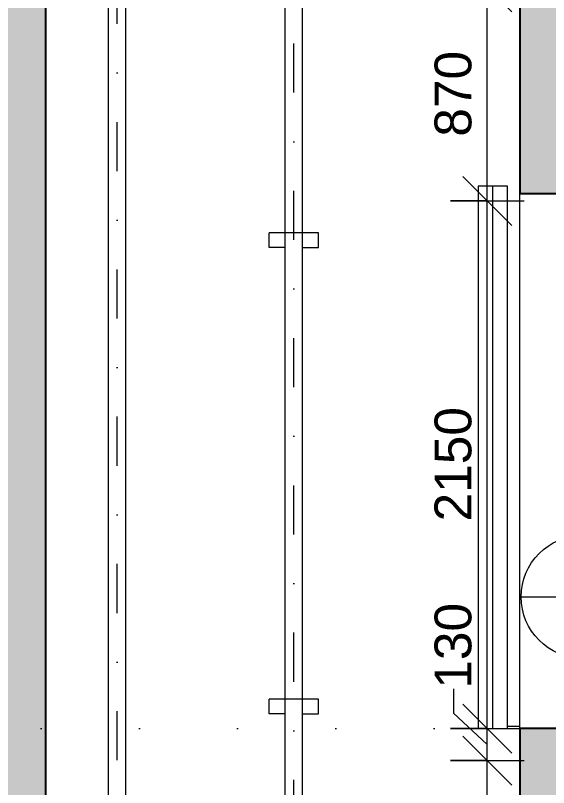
# Model space of a CAD drawing. Header units: millimetres. Extents: x 51291 to 245431, y -8645 to 72638.
# Drawn here: x 235307 to 237477, y 4410 to 7556 of the extents above; entities that cross this region are included whole.
import ezdxf

# ---------------------------------------------------------------- set-up
doc = ezdxf.new("R2010")
doc.units = ezdxf.units.MM
doc.linetypes.add('HA_DashDot_6mm-S2mm', pattern=[600, 200, -200, 0, -200])
doc.linetypes.add('HA_Dot-S4mm', pattern=[400, 0, -400])
for name, color, linetype, lineweight in [('A-____-____-DIMS', 9, 'Continuous', 5), ('A-____-____-DIMS-100', 9, 'Continuous', 5), ('A-DETL-____-CNTR', 9, 'HA_DashDot_6mm-S2mm', 9), ('A-DETL-____-THIN', 9, 'Continuous', 9), ('A-FLOR-LEVL-OTLN', 9, 'Continuous', 9), ('A-GENM-____-IDEN', 9, 'Continuous', 9), ('A-WALL-____-PATT', 9, 'Continuous', 25), ('I-WALL-____-MCUT', 9, 'Continuous', 25), ('I-WALL-____-OTLN', 9, 'Continuous', 9)]:
    doc.layers.add(name, color=color, linetype=linetype, lineweight=lineweight)
doc.styles.add('Arial_1', font='arial.ttf', dxfattribs={"height": 150})
doc.dimstyles.new('Inner_Dimensions', dxfattribs={"dimscale": 304.8, "dimtxt": 153.03891, "dimasz": 0.656168, "dimexe": 0.492126, "dimexo": 0.0625, "dimgap": 0.065617, "dimtad": 1, "dimdec": 0, "dimzin": 0, "dimdsep": 46, "dimtxsty": 'Arial_1', "dimblk1": 'OBLIQUE', "dimblk2": 'OBLIQUE', "dimsah": 1, "dimcen": 0.09, "dimdle": 0.492126, "dimazin": 0, "dimtfac": 1, "dimtdec": 4, "dimtix": 1, "dimtmove": 0, "dimatfit": 3, "dimfxl": 0.492126, "dimfxlon": 1, "dimtvp": 1, "dimtolj": 1, "dimtzin": 0, "dimlwd": 9, "dimlwe": 9, "dimarcsym": 2})
doc.dimstyles.new('Inner_Dimensions_1', dxfattribs={"dimscale": 304.8, "dimtxt": 153.03891, "dimasz": 0.656168, "dimexe": 0.492126, "dimexo": 0.0625, "dimgap": 0.065617, "dimtad": 1, "dimdec": 0, "dimzin": 0, "dimdsep": 46, "dimtxsty": 'Arial_1', "dimblk1": 'OBLIQUE', "dimblk2": 'OBLIQUE', "dimsah": 1, "dimcen": 0.09, "dimdle": 0.492126, "dimazin": 0, "dimtfac": 1, "dimtdec": 4, "dimtix": 1, "dimtmove": 1, "dimatfit": 3, "dimfxl": 0.492126, "dimfxlon": 1, "dimtvp": 1, "dimtolj": 1, "dimtzin": 0, "dimlwd": 9, "dimlwe": 9, "dimarcsym": 2})

# ---------------------------------------------------------------- blocks, each defined once
blk = doc.blocks.new('185-01_OBJEKT D_Central_rvt-4-ŘEZ H-H OBJEKT D')
at = {"layer": 'A-WALL-____-PATT', "lineweight": 9}
for points in [[(4231, 4520), (4368.2, 4520), (4368.2, 7670), (4188.2, 7670), (4188.2, 4520)], [(4368.2, 1370), (4368.2, 4520), (4188.2, 4520), (4188.2, 1370), (4368, 1370)]]:
    blk.add_hatch(color=254, dxfattribs=at).paths.add_polyline_path(points)
h = blk.add_hatch(color=254, dxfattribs=at)
h.paths.add_polyline_path([(6298.2, 4520), (6298.2, 4520), (6298.2, 4650)])
h.paths.add_polyline_path([(6478.2, 4520), (6478.2, 4650), (6298.2, 4650), (6298.2, 4520)])
h.paths.add_polyline_path([(6298.2, 6830), (6478.2, 6830), (6478.2, 7670), (6298.2, 7670), (6298.2, 6830)])
h = blk.add_hatch(color=254, dxfattribs=at)
h.paths.add_polyline_path([(6478.2, 1370), (6478, 1500), (6298.2, 1500), (6298.2, 1370), (6478, 1370)])
h.paths.add_polyline_path([(6298.2, 3680), (6478.2, 3680), (6478.2, 4520), (6298.2, 4520), (6298.2, 3680)])
at = {"layer": 'I-WALL-____-MCUT', "color": 10}
for p, q in [((4368.2, 4520), (4368.2, 7670)), ((6298.2, 7670), (6298.2, 6830)), ((6298.2, 6830), (6478.2, 6830)), ((6298.2, 4650), (6298.2, 4520)), ((6478.2, 4650), (6298.2, 4650)), ((4368.2, 1370), (4368.2, 4520)), ((6298.2, 4520), (6298.2, 3680))]:
    blk.add_line(p, q, dxfattribs=at)
at = {"layer": 'I-WALL-____-OTLN', "color": 250}
blk.add_line((6298.2, 4650), (6298.2, 6830), dxfattribs=at)
blk = doc.blocks.new('DIMBLOCK135-ŘEZ H-H OBJEKT D')
at = {"layer": 'A-____-____-DIMS-100', "lineweight": 9}
for p, q in [((237227.7, 4520), (237127.7, 4620)), ((237077.7, 4520), (237377.7, 4520)), ((237227.7, 4520), (237077.7, 4520)), ((237227.7, 3680), (237227.7, 4520)), ((237227.7, 4520), (237327.7, 4420)), ((237227.7, 3680), (237127.7, 3780)), ((237377.7, 3680), (237077.7, 3680)), ((237227.7, 3680), (237327.7, 3580)), ((237227.7, 3680), (237377.7, 3680))]:
    blk.add_line(p, q, dxfattribs=at)
at = {"layer": 'A-____-____-DIMS-100', "color": 0, "lineweight": 9, "insert": (237012.9, 3926.9), "char_height": 150, "width": 415.324, "attachment_point": 1, "rotation": 90, "line_spacing_factor": 0.941778, "style": 'Arial_1'}
blk.add_mtext('840', dxfattribs=at)
blk = doc.blocks.new('_Oblique')
at = {"color": 0, "linetype": 'ByBlock', "lineweight": -2}
blk.add_line((-0.5, -0.5), (0.5, 0.5), dxfattribs=at)
blk = doc.blocks.new('DIMBLOCK136-ŘEZ H-H OBJEKT D')
at = {"layer": 'A-____-____-DIMS-100', "lineweight": 9}
for p, q in [((237089.9, 4812.7), (237089.9, 4712.7)), ((237227.7, 4650), (237127.7, 4750)), ((237089.9, 4712.7), (237227.7, 4585)), ((237077.7, 4650), (237377.7, 4650)), ((237227.7, 4650), (237077.7, 4650)), ((237227.7, 4520), (237227.7, 4650)), ((237227.7, 4650), (237327.7, 4550)), ((237227.7, 4520), (237127.7, 4620)), ((237077.7, 4520), (237377.7, 4520)), ((237227.7, 4520), (237077.7, 4520)), ((237227.7, 4520), (237327.7, 4420))]:
    blk.add_line(p, q, dxfattribs=at)
at = {"layer": 'A-____-____-DIMS-100', "color": 0, "lineweight": 9, "insert": (237012.9, 4812.7), "char_height": 150, "width": 415.324, "attachment_point": 1, "rotation": 90, "line_spacing_factor": 0.941778, "style": 'Arial_1'}
blk.add_mtext('130', dxfattribs=at)
blk = doc.blocks.new('DIMBLOCK137-ŘEZ H-H OBJEKT D')
at = {"layer": 'A-____-____-DIMS-100', "lineweight": 9}
for p, q in [((237227.7, 6800), (237127.7, 6900)), ((237077.7, 6800), (237377.7, 6800)), ((237227.7, 6800), (237077.7, 6800)), ((237227.7, 4650), (237227.7, 6800)), ((237227.7, 6800), (237327.7, 6700)), ((237227.7, 4650), (237127.7, 4750)), ((237077.7, 4650), (237377.7, 4650)), ((237227.7, 4650), (237077.7, 4650)), ((237227.7, 4650), (237327.7, 4550))]:
    blk.add_line(p, q, dxfattribs=at)
at = {"layer": 'A-____-____-DIMS-100', "color": 0, "lineweight": 9, "insert": (237012.9, 5494.3), "char_height": 150, "width": 553.765, "attachment_point": 1, "rotation": 90, "line_spacing_factor": 0.941778, "style": 'Arial_1'}
blk.add_mtext('2150', dxfattribs=at)
blk = doc.blocks.new('DIMBLOCK138-ŘEZ H-H OBJEKT D')
at = {"layer": 'A-____-____-DIMS-100', "lineweight": 9}
for p, q in [((237227.7, 7670), (237127.7, 7770)), ((237077.7, 7670), (237377.7, 7670)), ((237227.7, 7670), (237077.7, 7670)), ((237227.7, 6800), (237227.7, 7670)), ((237227.7, 7670), (237327.7, 7570)), ((237227.7, 6800), (237127.7, 6900)), ((237077.7, 6800), (237377.7, 6800)), ((237227.7, 6800), (237077.7, 6800)), ((237227.7, 6800), (237327.7, 6700))]:
    blk.add_line(p, q, dxfattribs=at)
at = {"layer": 'A-____-____-DIMS-100', "color": 0, "lineweight": 9, "insert": (237012.9, 7061.9), "char_height": 150, "width": 415.324, "attachment_point": 1, "rotation": 90, "line_spacing_factor": 0.941778, "style": 'Arial_1'}
blk.add_mtext('870', dxfattribs=at)
blk = doc.blocks.new('HA_TAG_GM_Products - Generic-588599-ŘEZ H-H OBJEKT D')
at = {"layer": 'A-GENM-____-IDEN'}
blk.add_line((6303.2, 2031.3), (6803.2, 2031.3), dxfattribs=at)
blk.add_circle((6553.2, 2031.3), 250, dxfattribs=at)

msp = doc.modelspace()

# ---------------------------------------------------------------- linework, layer by layer
at = {"layer": 'A-DETL-____-CNTR'}
for p, q in [((235720.4, -2080), (235720.4, 10870)), ((236440.4, -2960), (236440.4, 10870))]:
    msp.add_line(p, q, dxfattribs=at)
at = {"layer": 'A-DETL-____-THIN'}
for p, q in [((235685.4, -2080), (235685.4, 10860)), ((235755.4, 10860), (235755.4, 1170)), ((236405.4, 1170), (236405.4, 10571.1)), ((236475.4, -2680), (236475.4, 10571.1)), ((237310.4, 6860), (237190.4, 6860)), ((237190.4, 6860), (237190.4, 4650)), ((237250.4, 4650), (237250.4, 6860)), ((237310.4, 4650), (237310.4, 6860)), ((236540.4, 6670), (236340.4, 6670)), ((236340.4, 6610), (236340.4, 6670)), ((236540.4, 6610), (236540.4, 6670)), ((236405.4, 6610), (236340.4, 6610)), ((236475.4, 6610), (236540.4, 6610)), ((236540.4, 4770), (236340.4, 4770)), ((236340.4, 4710), (236340.4, 4770)), ((236540.4, 4710), (236540.4, 4770)), ((236405.4, 4710), (236340.4, 4710)), ((236475.4, 4710), (236540.4, 4710)), ((237310.4, 4660), (237360.4, 4660)), ((237190.4, 4650), (237310.4, 4650))]:
    msp.add_line(p, q, dxfattribs=at)
at = {"layer": 'A-FLOR-LEVL-OTLN', "linetype": 'HA_Dot-S4mm', "lineweight": 5}
msp.add_line((233410.8, 4650), (244331, 4650), dxfattribs=at)

# ---------------------------------------------------------------- block references
at = {"lineweight": 5}
msp.add_blockref('185-01_OBJEKT D_Central_rvt-4-ŘEZ H-H OBJEKT D', (231062.2, 0), dxfattribs=at)
at = {"layer": 'A-GENM-____-IDEN'}
msp.add_blockref('HA_TAG_GM_Products - Generic-588599-ŘEZ H-H OBJEKT D', (231062.2, 3155.4), dxfattribs=at)

# ---------------------------------------------------------------- dimensions: what is measured, and where the dimension line sits
at = {"layer": 'A-____-____-DIMS', "lineweight": 9}
for base, p1, p2, override, picture, middle in [((237227.7, 7670), (237077.7, 6800), (237077.7, 7670), {"dimpost": '<>', "dimfxl": 870}, 'DIMBLOCK138-ŘEZ H-H OBJEKT D', (237131.1, 7235)), ((237227.7, 6800), (237077.7, 4650), (237077.7, 6800), {"dimpost": '<>', "dimfxl": 2150}, 'DIMBLOCK137-ŘEZ H-H OBJEKT D', (237131.1, 5725)), ((237227.7, 4520), (237377.7, 3680), (237077.7, 4520), {"dimpost": '<>', "dimfxl": 891.964125}, 'DIMBLOCK135-ŘEZ H-H OBJEKT D', (237131.1, 4100))]:
    dim = msp.add_linear_dim(base=base, p1=p1, p2=p2, angle=90, dimstyle='Inner_Dimensions', override=override, dxfattribs=at)
    dim.commit()
    dim.dimension.update_dxf_attribs({"geometry": picture, "text_midpoint": middle})
dim = msp.add_linear_dim(base=(237227.7, 4650), p1=(237077.7, 4520), p2=(237077.7, 4650), angle=90, dimstyle='Inner_Dimensions_1', override={"dimpost": '<>', "dimfxl": 130}, dxfattribs=at)
dim.commit()
dim.dimension.update_dxf_attribs({"geometry": 'DIMBLOCK136-ŘEZ H-H OBJEKT D', "text_midpoint": (237112.9, 5020.3), "dimtype": 160, "text_rotation": 90})

doc.saveas('drawing.dxf')
